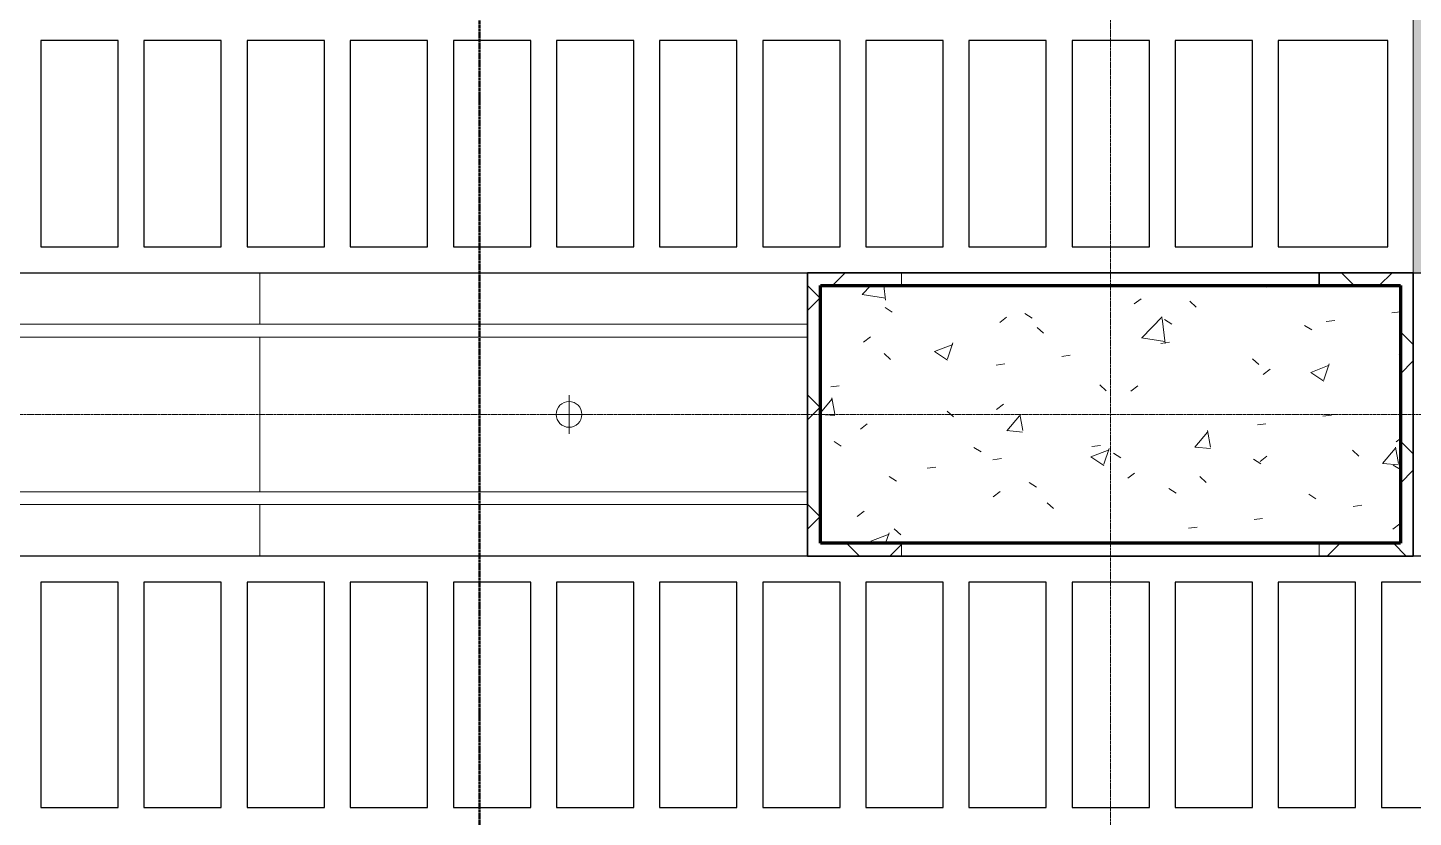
# Model space of a CAD drawing. Header units: millimetres. Extents: x -794334 to -714814, y -17806 to 22403.
# Drawn here: x -783082 to -777707, y 2016 to 5080 of the extents above; entities that cross this region are included whole.
import ezdxf
from ezdxf.xclip import XClip

# ---------------------------------------------------------------- set-up
doc = ezdxf.new("R2010")
doc.units = ezdxf.units.MM
doc.header["$XCLIPFRAME"] = 0
doc.linetypes.add('DPA_Grid _ Level 100', pattern=[10, 5.5, -1.6, 1.3, -1.6])
doc.layers.add('000 - WIPEOUT', color=250, linetype='Continuous')
doc.layers.add('A11_ALU.SOLID SHEET', color=2, linetype='Continuous')
for name, color, linetype, lineweight in [('A-COLS', 5, 'Continuous', 70), ('A-COLS-E', 1, 'Continuous', 35), ('A-DETL-GENF', 2, 'Continuous', 9), ('A-GENM', 1, 'Continuous', 9), ('A-GLAZ-CURT', 2, 'Continuous', 9), ('A-WALL', 5, 'Continuous', 35), ('A-WALL-FNSH', 2, 'Continuous', 35), ('A-WALL-PATT', 1, 'Continuous', 35), ('E-LITE-EQPM', 2, 'Continuous', 9), ('G-ANNO-SECL', 3, 'Continuous', 9), ('S-GRID', 251, 'Continuous', 9), ('WALL-E', 2, 'Continuous', 35)]:
    doc.layers.add(name, color=color, linetype=linetype, lineweight=lineweight)
pattern_1 = [(45, (0, 0), (-212.13203, 212.13203), []), (135, (0, 0), (-212.13203, -212.13203), [])]

# ---------------------------------------------------------------- blocks, each defined once
blk = doc.blocks.new('*U804')
at = {"layer": 'S-GRID', "linetype": 'DPA_Grid _ Level 100'}
for p, q in [((0, -21385.5), (0, 16671.4)), ((57942.9, 0), (-14128.9, 0))]:
    blk.add_line(p, q, dxfattribs=at)
blk = doc.blocks.new('System Panel - DPA-AR_Metal Ceiling Rectangular Panel-V25-4252-01 ENLARGED CONCOURSE LEVEL - REFLECTED CEILING PLAN - SHEET 3')
at = {"layer": 'A-GLAZ-CURT'}
for p, q in [((-782182.4, 4129), (-784572.4, 4129)), ((-784572.4, 4129), (-782182.4, 4129)), ((-782182.4, 3929), (-782182.4, 4129)), ((-782182.4, 4129), (-782182.4, 3929)), ((-784572.4, 3929), (-782182.4, 3929)), ((-782182.4, 3929), (-784572.4, 3929))]:
    blk.add_line(p, q, dxfattribs=at)
blk = doc.blocks.new('System Panel - DPA-AR_Metal Ceiling Rectangular Panel-V26-4252-01 ENLARGED CONCOURSE LEVEL - REFLECTED CEILING PLAN - SHEET 3')
at = {"layer": 'A-GLAZ-CURT'}
for p, q in [((-780057.4, 4129), (-782182.4, 4129)), ((-782182.4, 4129), (-782182.4, 3929)), ((-782182.4, 3929), (-782182.4, 4129)), ((-782182.4, 4129), (-780057.4, 4129)), ((-782182.4, 3929), (-780057.5, 3929)), ((-780057.5, 3929), (-782182.4, 3929))]:
    blk.add_line(p, q, dxfattribs=at)
blk = doc.blocks.new('System Panel - DPA-AR_Metal Ceiling Rectangular Panel-V27-4252-01 ENLARGED CONCOURSE LEVEL - REFLECTED CEILING PLAN - SHEET 3')
at = {"layer": 'A-GLAZ-CURT'}
for p, q in [((-780057.5, 3229), (-782182.4, 3229)), ((-782182.4, 3229), (-782182.4, 3029)), ((-782182.4, 3029), (-782182.4, 3229)), ((-782182.4, 3229), (-780057.5, 3229)), ((-782182.4, 3029), (-780057.4, 3029)), ((-780057.4, 3029), (-782182.4, 3029))]:
    blk.add_line(p, q, dxfattribs=at)
blk = doc.blocks.new('System Panel - DPA-AR_Metal Ceiling Rectangular Panel-V28-4252-01 ENLARGED CONCOURSE LEVEL - REFLECTED CEILING PLAN - SHEET 3')
at = {"layer": 'A-GLAZ-CURT'}
for p, q in [((-782182.4, 3879), (-784572.4, 3879)), ((-784572.4, 3879), (-782182.4, 3879)), ((-782182.4, 3279), (-782182.4, 3879)), ((-782182.4, 3879), (-782182.4, 3279)), ((-784572.4, 3279), (-782182.4, 3279)), ((-782182.4, 3279), (-784572.4, 3279))]:
    blk.add_line(p, q, dxfattribs=at)
blk = doc.blocks.new('System Panel - DPA-AR_Metal Ceiling Rectangular Panel-V29-4252-01 ENLARGED CONCOURSE LEVEL - REFLECTED CEILING PLAN - SHEET 3')
at = {"layer": 'A-GLAZ-CURT'}
for p, q in [((-780057.5, 3879), (-782182.4, 3879)), ((-782182.4, 3879), (-782182.4, 3279)), ((-782182.4, 3279), (-782182.4, 3879)), ((-782182.4, 3879), (-780057.5, 3879)), ((-782182.4, 3279), (-780057.5, 3279)), ((-780057.5, 3279), (-782182.4, 3279))]:
    blk.add_line(p, q, dxfattribs=at)
blk = doc.blocks.new('Curved Concourse Ceiling5 - Curved Concourse Ceiling-12515229-4252-01 ENLARGED CONCOURSE LEVEL - REFLECTED CEILING PLAN - SHEET 3')
at = {"layer": 'A-GENM'}
h = blk.add_hatch(color=256, dxfattribs=at)
h.paths.add_polyline_path([(-768763.3, 4129), (-768657.5, 4129), (-768657.5, 9894), (-777707.5, 9894), (-777707.4, 4129), (-769849.3, 4129)])
h.paths.add_polyline_path([(-768857.5, 4329), (-777507.5, 4329), (-777507.5, 9694), (-768857.5, 9694), (-768857.5, 4419.9)])
for p, q in [((-777707.5, 9894), (-777707.5, 4129)), ((-777707.5, 9894), (-777707.5, 4129)), ((-768657.5, 4129), (-777707.5, 4129)), ((-777707.5, 4129), (-768657.5, 4129))]:
    blk.add_line(p, q, dxfattribs=at)
blk = doc.blocks.new('*U1029')
at = {"layer": 'A-GENM'}
blk.add_blockref('Curved Concourse Ceiling5 - Curved Concourse Ceiling-12515229-4252-01 ENLARGED CONCOURSE LEVEL - REFLECTED CEILING PLAN - SHEET 3', (778882.4, -3579), dxfattribs=at)
at = {"layer": 'A-GLAZ-CURT'}
for name, p in [('System Panel - DPA-AR_Metal Ceiling Rectangular Panel-V25-4252-01 ENLARGED CONCOURSE LEVEL - REFLECTED CEILING PLAN - SHEET 3', (778882.4, -3579)), ('System Panel - DPA-AR_Metal Ceiling Rectangular Panel-V26-4252-01 ENLARGED CONCOURSE LEVEL - REFLECTED CEILING PLAN - SHEET 3', (778882.4, -3579)), ('System Panel - DPA-AR_Metal Ceiling Rectangular Panel-V28-4252-01 ENLARGED CONCOURSE LEVEL - REFLECTED CEILING PLAN - SHEET 3', (778882.4, -3579)), ('System Panel - DPA-AR_Metal Ceiling Rectangular Panel-V29-4252-01 ENLARGED CONCOURSE LEVEL - REFLECTED CEILING PLAN - SHEET 3', (778882.4, -3579)), ('System Panel - DPA-AR_Metal Ceiling Rectangular Panel-V25-4252-01 ENLARGED CONCOURSE LEVEL - REFLECTED CEILING PLAN - SHEET 3', (778882.4, -4479)), ('System Panel - DPA-AR_Metal Ceiling Rectangular Panel-V27-4252-01 ENLARGED CONCOURSE LEVEL - REFLECTED CEILING PLAN - SHEET 3', (778882.4, -3579))]:
    blk.add_blockref(name, p, dxfattribs=at)
blk = doc.blocks.new('*U1240')
at = {"color": 3}
for points in [[(-437.5, 18950), (437.5, 18950), (437.5, 18650), (-437.5, 18650)], [(-437.5, 18550), (437.5, 18550), (437.5, 18250), (-437.5, 18250)], [(-437.5, 18150), (437.5, 18150), (437.5, 17850), (-437.5, 17850)], [(-437.5, 17750), (437.5, 17750), (437.5, 17450), (-437.5, 17450)], [(-437.5, 17350), (437.5, 17350), (437.5, 17050), (-437.5, 17050)], [(-437.5, 16950), (437.5, 16950), (437.5, 16650), (-437.5, 16650)], [(-437.5, 16550), (437.5, 16550), (437.5, 16250), (-437.5, 16250)], [(-437.5, 16150), (437.5, 16150), (437.5, 15850), (-437.5, 15850)], [(-437.5, 15750), (437.5, 15750), (437.5, 15450), (-437.5, 15450)], [(-437.5, 15350), (437.5, 15350), (437.5, 15050), (-437.5, 15050)], [(-437.5, 14950), (437.5, 14950), (437.5, 14650), (-437.5, 14650)], [(-437.5, 14550), (437.5, 14550), (437.5, 14250), (-437.5, 14250)], [(-437.5, 14150), (437.5, 14150), (437.5, 13850), (-437.5, 13850)], [(-437.5, 13750), (437.5, 13750), (437.5, 13450), (-437.5, 13450)]]:
    blk.add_wipeout(points, dxfattribs=at).dxf.layer = '000 - WIPEOUT'
at = {"layer": 'A11_ALU.SOLID SHEET', "color": 0, "linetype": 'ByBlock'}
for points in [[(-437.5, 18650), (437.5, 18650), (437.5, 18950), (-437.5, 18950)], [(-437.5, 18250), (437.5, 18250), (437.5, 18550), (-437.5, 18550)], [(-437.5, 17850), (437.5, 17850), (437.5, 18150), (-437.5, 18150)], [(-437.5, 17450), (437.5, 17450), (437.5, 17750), (-437.5, 17750)], [(-437.5, 17050), (437.5, 17050), (437.5, 17350), (-437.5, 17350)], [(-437.5, 16650), (437.5, 16650), (437.5, 16950), (-437.5, 16950)], [(-437.5, 16250), (437.5, 16250), (437.5, 16550), (-437.5, 16550)], [(-437.5, 15850), (437.5, 15850), (437.5, 16150), (-437.5, 16150)], [(-437.5, 15450), (437.5, 15450), (437.5, 15750), (-437.5, 15750)], [(-437.5, 15050), (437.5, 15050), (437.5, 15350), (-437.5, 15350)], [(-437.5, 14650), (437.5, 14650), (437.5, 14950), (-437.5, 14950)], [(-437.5, 14250), (437.5, 14250), (437.5, 14550), (-437.5, 14550)], [(-437.5, 13850), (437.5, 13850), (437.5, 14150), (-437.5, 14150)], [(-437.5, 13450), (437.5, 13450), (437.5, 13750), (-437.5, 13750)]]:
    blk.add_lwpolyline(points, close=True, dxfattribs=at)
blk = doc.blocks.new('*U1351')
at = {"color": 3}
for points in [[(-400, 1550), (400, 1550), (400, 1250), (-400, 1250)], [(-400, 1150), (400, 1150), (400, 850), (-400, 850)], [(-400, 750), (400, 750), (400, 450), (-400, 450)], [(-400, 350), (400, 350), (400, 50), (-400, 50)], [(-400, -50), (400, -50), (400, -350), (-400, -350)], [(-400, -450), (400, -450), (400, -750), (-400, -750)], [(-400, -850), (400, -850), (400, -1150), (-400, -1150)], [(-400, -1250), (400, -1250), (400, -1550), (-400, -1550)], [(-400, -1650), (400, -1650), (400, -1950), (-400, -1950)], [(-400, -2050), (400, -2050), (400, -2350), (-400, -2350)], [(-400, -2450), (400, -2450), (400, -2750), (-400, -2750)], [(-400, -2850), (400, -2850), (400, -3150), (-400, -3150)]]:
    blk.add_wipeout(points, dxfattribs=at).dxf.layer = '000 - WIPEOUT'
at = {"layer": 'A11_ALU.SOLID SHEET', "color": 0, "linetype": 'ByBlock'}
for points in [[(-400, 1250), (400, 1250), (400, 1550), (-400, 1550)], [(-400, 850), (400, 850), (400, 1150), (-400, 1150)], [(-400, 450), (400, 450), (400, 750), (-400, 750)], [(-400, 50), (400, 50), (400, 350), (-400, 350)], [(-400, -350), (400, -350), (400, -50), (-400, -50)], [(-400, -750), (400, -750), (400, -450), (-400, -450)], [(-400, -1150), (400, -1150), (400, -850), (-400, -850)], [(-400, -1550), (400, -1550), (400, -1250), (-400, -1250)], [(-400, -1950), (400, -1950), (400, -1650), (-400, -1650)], [(-400, -2350), (400, -2350), (400, -2050), (-400, -2050)], [(-400, -2750), (400, -2750), (400, -2450), (-400, -2450)], [(-400, -3150), (400, -3150), (400, -2850), (-400, -2850)]]:
    blk.add_lwpolyline(points, close=True, dxfattribs=at)
blk = doc.blocks.new('*U1352')
at = {"layer": 'Defpoints'}
blk.add_point((0, 0), dxfattribs=at)
blk.add_wipeout([(400, 250), (400, 675), (-400, 675), (-400, 250)]).dxf.layer = '000 - WIPEOUT'
at = {"layer": 'A11_ALU.SOLID SHEET', "color": 0}
blk.add_lwpolyline([(400, 250), (400, 675), (-400, 675), (-400, 250)], close=True, dxfattribs=at)
at = {"layer": 'Defpoints'}
blk.add_point((0, 400), dxfattribs=at)
blk = doc.blocks.new('*U1630')
for points in [[(-4139.5, 6315), (-75674.9, 6315), (-75674.9, 550), (-4139.5, 550)], [(22690, -750), (19166.4, -750), (19116.4, -700), (18966.4, -550), (-101025.4, -550), (-101025.4, -6705), (-96300, -6705), (-96300, -7350), (-94497.6, -7350), (17250, -7350), (17250, -6850), (18300, -6850), (22690, -6850)]]:
    blk.add_lwpolyline(points, close=True)
at = {"layer": 'A11_ALU.SOLID SHEET', "color": 0, "linetype": 'ByBlock', "rotation": 90}
for name, p in [('*U1351', (-36800, 1050.5)), ('*U1240', (-19400, -1088))]:
    blk.add_blockref(name, p, dxfattribs=at)
at = {"layer": 'A11_ALU.SOLID SHEET', "color": 0, "linetype": 'ByBlock', "rotation": 270}
blk.add_blockref('*U1352', (-33800, 1050.5), dxfattribs=at)
blk = doc.blocks.new('LGF_DL_SAA_LowPower_DL1a - LGF_DL_SAA_LowPower_DL1a-8832329-4150-01 CONCOURSE LEVEL - REFLECTED CEILING PLAN')
at = {"layer": 'A-DETL-GENF'}
for p, q in [((0, 75), (0, -75)), ((72.5, 0), (-72.5, 0))]:
    blk.add_line(p, q, dxfattribs=at)
blk.add_circle((0, 0), 50, dxfattribs=at)
blk = doc.blocks.new('C-1-PP19-AR-4150-01-B_20250901-115810_EXDOWNLIGHT')
at = {"layer": 'E-LITE-EQPM', "extrusion": (0, 0, -1), "rotation": 180}
blk.add_blockref('LGF_DL_SAA_LowPower_DL1a - LGF_DL_SAA_LowPower_DL1a-8832329-4150-01 CONCOURSE LEVEL - REFLECTED CEILING PLAN', (36300, 0.2), dxfattribs=at)

msp = doc.modelspace()

# ---------------------------------------------------------------- block references
at = {"layer": 'A11_ALU.SOLID SHEET'}
ref = msp.add_blockref('*U1630', (-744681.2, 3579), dxfattribs=at)
XClip(ref).set_block_clipping_path([(-45802.4668593339, -9620.0029952967), (23702.8690583039, 10334.9999958097)])

# ---------------------------------------------------------------- next in the draw order: hatches: boundary and pattern name
at = {"layer": 'A-COLS-E', "lineweight": 9}
h = msp.add_hatch(dxfattribs=at)
h.set_pattern_fill('FP_1', color=256, style=0, pattern_type=2)
h.set_pattern_definition([(50, (0, 0), (728.7365, -63.7558), [76.2, -838.2]), (355, (0, 0), (-140.9716, 764.2276), [60.96, -670.56]), (100.451, (60.7, -5.3), (587.77, 700.46675), [64.76, -712.36]), (46.184, (0, 203.2), (1084.3162, -168.171), [114.3, -1257.3]), (96.636, (90.4, 189.2), (949.6099, 989.7098), [97.14, -1068.54]), (351.184, (0, 203.2), (949.6206, 989.7012), [91.44, -1005.84]), (21, (101.6, 152.4), (606.45787, -409.06057), [76.2, -838.2]), (326, (101.6, 152.4), (247.20834, 736.7529), [60.96, -670.56]), (71.451, (152.14, 118.3), (853.66825, 327.6855), [64.76, -712.36]), (37.5, (0, 0), (12.35469, 338.22012), [33.528, -628.904, 33.528, -647.192, -673.1]), (37.5, (0, 0), (12.35469, 338.22012), [-1343.152, 33.528, -639.572]), (7.5, (0, 0), (267.27887, 400.72213), [33.528, -354.584, 33.528, -613.664, -256.54]), (7.5, (0, 0), (267.27887, 400.72213), [-1035.304, 33.528, -223.012]), (327.5, (-226.57, 0), (542.36333, -22.91534), [33.528, -220.472, 33.528, -758.952, -1051.56]), (327.5, (-226.57, 0), (542.36333, -22.91534), [-1046.48, 33.528, -1018.032]), (317.5, (-328.17, 0), (592.51696, 101.7071), [33.528, -296.672, 33.528, -492.76, -746.76]), (317.5, (-328.17, 0), (592.51696, 101.7071), [-856.488, 33.528, -713.232])])
h.paths.add_polyline_path([(-777757.4, 3079), (-777757.4, 4079), (-780007.4, 4079), (-780007.4, 3079), (-779623.5, 3079)])
at = {"layer": 'A-WALL-PATT', "lineweight": 9}
h = msp.add_hatch(dxfattribs=at)
h.set_pattern_fill('FP_5', color=256, style=0, pattern_type=2)
h.set_pattern_definition(pattern_1)
h.paths.add_polyline_path([(-780057.5, 3029), (-780007.5, 3029), (-780007.5, 4129), (-780057.5, 4129), (-780057.5, 3755.8)])
h = msp.add_hatch(dxfattribs=at)
h.set_pattern_fill('FP_5', color=256, style=0, pattern_type=2)
h.set_pattern_definition(pattern_1)
h.paths.add_polyline_path([(-778072.4, 4079), (-777757.4, 4079), (-777757.4, 4129), (-778072.4, 4129)])
h.paths.add_polyline_path([(-779692.5, 4079), (-779692.5, 4129), (-780007.5, 4129), (-780007.5, 4079)])
h = msp.add_hatch(dxfattribs=at)
h.set_pattern_fill('FP_5', color=256, style=0, pattern_type=2)
h.set_pattern_definition(pattern_1)
h.paths.add_polyline_path([(-777757.4, 3079), (-777707.4, 3079), (-777707.4, 4129), (-777757.4, 4129), (-777757.4, 3755.8)])
h = msp.add_hatch(dxfattribs=at)
h.set_pattern_fill('FP_5', color=256, style=0, pattern_type=2)
h.set_pattern_definition(pattern_1)
h.paths.add_polyline_path([(-777707.4, 3029), (-777707.4, 3079), (-778072.4, 3079), (-778072.4, 3029)])
h.paths.add_polyline_path([(-780007.5, 3029), (-779692.5, 3029), (-779692.5, 3079), (-780007.5, 3079)])

# ---------------------------------------------------------------- next in the draw order: linework, layer by layer
at = {"layer": 'A-COLS'}
for p, q in [((-780007.4, 3079), (-780007.4, 4079)), ((-780007.4, 4079), (-777757.4, 4079)), ((-777757.4, 4079), (-777757.4, 3079)), ((-777757.4, 3079), (-780007.4, 3079))]:
    msp.add_line(p, q, dxfattribs=at)
at = {"layer": 'A-WALL', "lineweight": 9}
for p, q in [((-779692.5, 4129), (-779692.5, 4079)), ((-779692.5, 4079), (-779692.5, 4129)), ((-779692.5, 3079), (-779692.5, 3029)), ((-779692.5, 3029), (-779692.5, 3079)), ((-778072.4, 3029), (-778072.4, 3079)), ((-778072.4, 3079), (-778072.4, 3029))]:
    msp.add_line(p, q, dxfattribs=at)
at = {"layer": 'A-WALL-FNSH', "color": 250}
for p, q in [((-780057.5, 3029), (-780057.5, 4129)), ((-780057.5, 4129), (-780007.5, 4129)), ((-780007.5, 4129), (-779692.5, 4129)), ((-779692.5, 4129), (-778072.4, 4129)), ((-778072.4, 4129), (-777757.4, 4129)), ((-778072.4, 4079), (-778072.4, 4129)), ((-778072.4, 4129), (-778072.4, 4079)), ((-777757.4, 4129), (-777707.4, 4129)), ((-777707.4, 4129), (-777707.4, 3079)), ((-780007.5, 4079), (-780007.5, 3079)), ((-779692.5, 4079), (-780007.5, 4079)), ((-778072.4, 4079), (-779692.5, 4079)), ((-777757.4, 4079), (-778072.4, 4079)), ((-777757.4, 3079), (-777757.4, 4079)), ((-780007.5, 3079), (-779692.5, 3079)), ((-779692.5, 3079), (-778072.4, 3079)), ((-778072.4, 3079), (-777757.4, 3079)), ((-777707.4, 3079), (-777707.4, 3029)), ((-780007.5, 3029), (-780057.5, 3029)), ((-779692.5, 3029), (-780007.5, 3029)), ((-778072.4, 3029), (-779692.5, 3029)), ((-777707.4, 3029), (-778072.4, 3029))]:
    msp.add_line(p, q, dxfattribs=at)
at = {"layer": 'G-ANNO-SECL', "linetype": 'DPA_Grid _ Level 100', "lineweight": 50}
msp.add_line((-781329.4, 20592.6), (-781329.4, -17199.9), dxfattribs=at)
at = {"layer": 'WALL-E'}
for p, q in [((-778072.4, 4129), (-779692.5, 4129)), ((-778072.4, 4079), (-778072.4, 4129)), ((-779692.5, 4079), (-778072.4, 4079)), ((-778072.4, 3079), (-779692.5, 3079)), ((-779692.5, 3029), (-778072.4, 3029))]:
    msp.add_line(p, q, dxfattribs=at)

# ---------------------------------------------------------------- next in the draw order: block references
for name in ['*U804', '*U1029']:
    msp.add_blockref(name, (-778882.4, 3579))
ref = msp.add_blockref('C-1-PP19-AR-4150-01-B_20250901-115810_EXDOWNLIGHT', (-744682.4, 3579))
XClip(ref).set_block_clipping_path([(-45801.3280238605, -9620.0029952967), (23704.0078937773, 10334.9999958097)])

doc.saveas('drawing.dxf')
